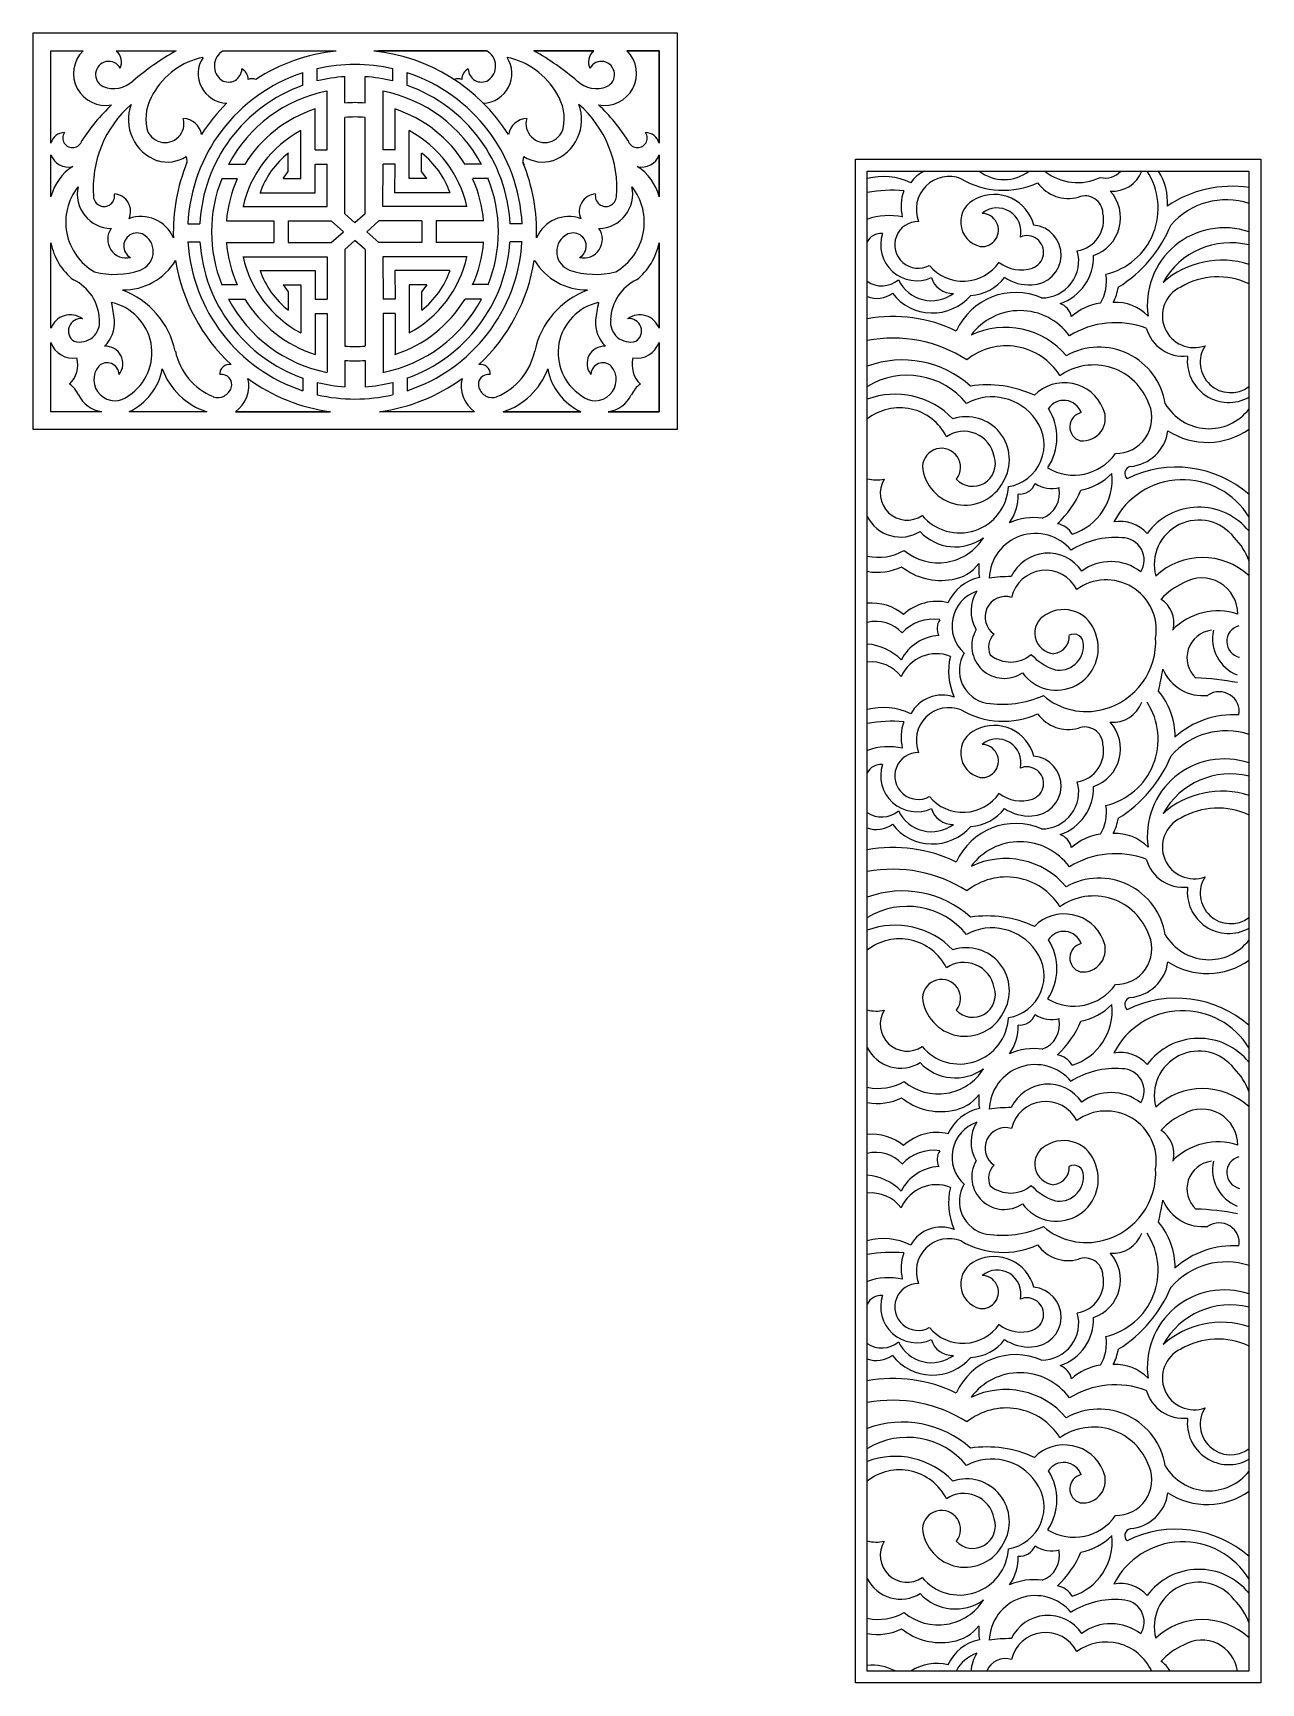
# Model space of a CAD drawing. Header units: millimetres. Extents: x 196 to 687, y 295 to 770.
# Drawn here: x 313.8 to 416.5, y 438.1 to 576.1 of the extents above; entities that cross this region are included whole.
import ezdxf

# ---------------------------------------------------------------- set-up
doc = ezdxf.new("R2010")
doc.units = ezdxf.units.MM

# ---------------------------------------------------------------- blocks, each defined once
blk = doc.blocks.new('A$C38A504EB')
at = {"color": 1}
for p, q in [((1.5, 23.97), (1.5, 31.69)), ((1.5, 31.69), (4.19, 31.69)), ((6.97, 31.69), (11.96, 31.69)), ((15.91, 31.69), (24.97, 31.69)), ((37.97, 31.69), (28.92, 31.69)), ((46.92, 31.69), (41.92, 31.69)), ((52.39, 31.69), (49.7, 31.69)), ((52.39, 23.97), (52.39, 31.69)), ((22.59, 28.82), (22.59, 29.87)), ((23.79, 29.18), (23.79, 30.21)), ((26.1, 27.34), (26.1, 29.54)), ((27.79, 27.34), (27.79, 29.54)), ((30.1, 29.18), (30.1, 30.21)), ((31.3, 28.82), (31.3, 29.87)), ((24.6, 23.42), (24.6, 28.34)), ((29.29, 23.42), (29.29, 28.34)), ((23.6, 23.42), (23.6, 26.84)), ((30.29, 23.42), (30.29, 26.84)), ((22.4, 21.01), (22.4, 25.03)), ((26.1, 18.05), (26.1, 26.13)), ((27.78, 18.05), (27.79, 26.13)), ((31.48, 21.01), (31.48, 25.03)), ((1.5, 19.49), (1.5, 23)), ((16.35, 22.2), (17.73, 22.2)), ((21.36, 21.61), (21.36, 23.13)), ((23.6, 23.42), (24.6, 23.42)), ((23.6, 19.81), (23.6, 22.22)), ((23.6, 22.22), (24.6, 22.22)), ((24.6, 18.67), (24.6, 22.22)), ((29.28, 18.67), (29.29, 22.22)), ((30.29, 23.42), (29.29, 23.42)), ((30.29, 22.22), (29.29, 22.22)), ((30.28, 19.81), (30.29, 22.22)), ((32.52, 21.61), (32.52, 23.13)), ((37.54, 22.2), (36.16, 22.2)), ((52.39, 19.49), (52.39, 23)), ((15.79, 21), (17.09, 21)), ((20.93, 21.01), (21.36, 21.61)), ((20.93, 21.01), (22.4, 21.01)), ((32.95, 21.01), (31.48, 21.01)), ((32.95, 21.01), (32.52, 21.61)), ((38.1, 21), (36.79, 21)), ((18.99, 19.8), (23.6, 19.81)), ((34.89, 19.8), (30.28, 19.81)), ((17.57, 18.67), (24.6, 18.67)), ((26.1, 18.05), (26.94, 17.31)), ((27.78, 18.05), (26.94, 17.31)), ((36.32, 18.67), (29.28, 18.67)), ((12.95, 17.22), (13.96, 17.22)), ((16.18, 17.47), (20.15, 17.47)), ((20.15, 17.47), (20.15, 15.66)), ((21.35, 17.47), (21.35, 15.66)), ((21.35, 17.47), (24.95, 17.47)), ((24.95, 17.47), (25.97, 16.56)), ((28.94, 17.47), (27.92, 16.56)), ((32.54, 17.47), (28.94, 17.47)), ((32.54, 17.47), (32.54, 15.66)), ((33.74, 17.47), (33.74, 15.66)), ((37.71, 17.47), (33.74, 17.47)), ((40.93, 17.22), (39.93, 17.22)), ((1.5, 8.48), (1.5, 15.63)), ((12.96, 15.72), (13.97, 15.72)), ((16.18, 15.66), (20.15, 15.66)), ((21.35, 15.66), (24.95, 15.66)), ((24.95, 15.66), (25.97, 16.56)), ((26.1, 15.08), (26.94, 15.82)), ((27.78, 15.08), (26.94, 15.82)), ((28.94, 15.66), (27.92, 16.56)), ((32.54, 15.66), (28.94, 15.66)), ((37.71, 15.66), (33.74, 15.66)), ((40.92, 15.72), (39.92, 15.72)), ((52.39, 8.48), (52.39, 15.63)), ((17.57, 14.46), (24.6, 14.46)), ((24.6, 14.46), (24.6, 10.91)), ((26.1, 15.08), (26.1, 7)), ((27.78, 15.08), (27.79, 7)), ((36.32, 14.46), (29.28, 14.46)), ((29.28, 14.46), (29.29, 10.91)), ((18.99, 13.32), (23.6, 13.32)), ((23.6, 13.32), (23.6, 10.91)), ((30.28, 13.32), (30.29, 10.91)), ((34.89, 13.32), (30.28, 13.32)), ((15.79, 12.13), (17.09, 12.13)), ((20.93, 12.12), (22.4, 12.12)), ((20.93, 12.12), (21.36, 11.52)), ((21.36, 11.52), (21.36, 9.99)), ((22.4, 12.12), (22.4, 8.1)), ((32.95, 12.12), (31.48, 12.12)), ((31.48, 12.12), (31.48, 8.1)), ((32.95, 12.12), (32.52, 11.52)), ((32.52, 11.52), (32.52, 9.99)), ((38.1, 12.13), (36.79, 12.13)), ((16.35, 10.93), (17.73, 10.93)), ((23.6, 10.91), (24.6, 10.91)), ((23.6, 9.71), (24.6, 9.71)), ((23.6, 9.71), (23.6, 6.29)), ((24.6, 9.71), (24.6, 4.79)), ((30.29, 10.91), (29.29, 10.91)), ((29.29, 9.71), (29.29, 4.79)), ((30.29, 9.71), (29.29, 9.71)), ((30.29, 9.71), (30.29, 6.29)), ((37.54, 10.93), (36.16, 10.93)), ((1.5, 1.5), (1.5, 7.3)), ((52.39, 1.5), (52.39, 7.3)), ((26.1, 5.79), (26.1, 3.59)), ((27.79, 5.79), (27.79, 3.59)), ((22.59, 4.31), (22.59, 3.25)), ((31.3, 4.31), (31.3, 3.25)), ((23.79, 3.95), (23.79, 2.92)), ((30.1, 3.95), (30.1, 2.92)), ((5.75, 1.5), (1.5, 1.5)), ((14.54, 1.5), (8.05, 1.5)), ((16.94, 1.5), (24.8, 1.5)), ((36.95, 1.5), (29.09, 1.5)), ((39.35, 1.5), (45.84, 1.5)), ((48.14, 1.5), (52.39, 1.5))]:
    blk.add_line(p, q, dxfattribs=at)
blk.add_lwpolyline([(0, 33.19), (53.89, 33.19), (53.89, 0), (0, 0)], close=True, dxfattribs=at)
for points in [[(1.5, 23.97), (1.5, 31.69), (4.19, 31.69)], [(6.97, 31.69), (11.96, 31.69)], [(15.91, 31.69), (25.36, 31.69)], [(28.53, 31.69), (37.97, 31.69)], [(41.92, 31.69), (46.92, 31.69)], [(49.7, 31.69), (52.39, 31.69), (52.39, 23.97)], [(1.5, 19.49), (1.5, 23)], [(1.5, 19.49), (1.5, 22.4)], [(52.39, 23), (52.39, 19.49)], [(52.39, 19.49), (52.39, 22.4)], [(1.5, 8.48), (1.5, 15.63)], [(52.39, 15.63), (52.39, 8.48)], [(5.75, 1.5), (1.5, 1.5), (1.5, 7.3)], [(52.39, 7.3), (52.39, 1.5), (48.14, 1.5)], [(14.54, 1.5), (8.05, 1.5)], [(24.88, 1.5), (16.94, 1.5)], [(36.95, 1.5), (29.01, 1.5)], [(45.84, 1.5), (39.35, 1.5)]]:
    blk.add_lwpolyline(points, dxfattribs=at)
for centre, radius, start, end in [((6.05, 29.79), 2.66, 134.5195, 281.2912), ((6.33, 29.71), 1.1, 28.7741, 245.5143), ((6.23, 30.76), 1.18, 333.3948, 51.2101), ((22.47, 12.74), 21.66, 118.9973, 130.6773), ((15.5, 25.03), 6.25, 101.8123, 150.4432), ((16.29, 29.79), 2.47, 146.7446, 268.027), ((16.62, 30.42), 1.45, 119.3831, 234.8985), ((26.94, 16.56), 15.2, 95.9881, 123.0968), ((26.94, 16.56), 14, 90, 103.0204), ((26.94, 16.56), 14, 76.9796, 90), ((26.94, 16.56), 15.2, 32.3401, 84.0119), ((37.6, 29.79), 2.47, 271.973, 33.2554), ((37.26, 30.42), 1.45, 305.1015, 60.6169), ((38.39, 25.03), 6.25, 29.5568, 78.1877), ((31.42, 12.74), 21.66, 49.3227, 61.0027), ((47.66, 30.76), 1.18, 128.7899, 206.6052), ((47.56, 29.71), 1.1, 294.4857, 151.2259), ((47.84, 29.79), 2.66, 258.7088, 45.4805), ((6.75, 30.87), 2.33, 247.8752, 313.1103), ((26.94, 16.56), 14, 108.1186, 177.3329), ((16.36, 30.19), 1.11, 239.0797, 359.597), ((16.98, 29.28), 1.03, 0.8177, 61.81), ((18.34, 28.61), 0.756, 66.2101, 115.6922), ((26.94, 16.56), 13, 93.7163, 104.0414), ((26.94, 16.56), 13, 75.9586, 86.2837), ((26.94, 16.56), 14, 2.6671, 71.8814), ((35.55, 28.61), 0.756, 64.3078, 113.7899), ((36.9, 29.28), 1.03, 118.19, 179.1823), ((37.53, 30.19), 1.11, 180.403, 300.9203), ((47.14, 30.87), 2.33, 226.8897, 292.1248), ((13.35, 25.99), 3.91, 147.0969, 191.5878), ((26.94, 16.56), 13, 109.5664, 177.1277), ((26.94, 16.56), 12, 101.2536, 151.983), ((26.94, 16.56), 12, 28.017, 78.7464), ((26.94, 16.56), 13, 2.8723, 70.4336), ((40.54, 25.99), 3.91, 348.4122, 32.9031), ((17.83, 15.35), 16.33, 133.5898, 147.2927), ((14.37, 20.19), 9.34, 131.2558, 184.3555), ((11.62, 25.93), 3.64, 159.3817, 250.2191), ((26.94, 16.56), 15.2, 134.9557, 147.6599), ((26.94, 16.56), 10.8, 108.0159, 148.54), ((26.94, 16.56), 10.8, 90, 94.4724), ((26.94, 16.56), 10.8, 85.5276, 90), ((26.94, 16.56), 10.8, 31.46, 71.9841), ((42.27, 25.93), 3.64, 289.7809, 20.6183), ((39.52, 20.19), 9.34, 355.6445, 48.7442), ((36.06, 15.35), 16.33, 32.7073, 46.4102), ((2.65, 23.67), 1.19, 91.3209, 165.2635), ((3.31, 24.41), 0.817, 146.3207, 343.6122), ((11.05, 25.6), 1.58, 194.3954, 15.6184), ((12.51, 24.41), 1.62, 10.316, 87.3741), ((26.94, 16.56), 9.6, 118.2189, 167.3603), ((26.94, 16.56), 9.6, 90, 95.0313), ((26.94, 16.56), 9.6, 84.9687, 90), ((26.94, 16.56), 9.6, 12.6397, 61.7811), ((41.38, 24.41), 1.62, 92.6259, 169.684), ((42.83, 25.6), 1.58, 164.3816, 345.6046), ((50.58, 24.41), 0.817, 196.3878, 33.6793), ((51.23, 23.67), 1.19, 14.7365, 88.6791), ((2.92, 23.46), 1.49, 197.9234, 286.124), ((11.22, 25.39), 3, 253.8406, 302.1543), ((26.94, 16.56), 15.2, 157.653, 181.9295), ((12.19, 22.51), 0.712, 329.819, 27.9343), ((25.83, 17.45), 7.23, 128.1186, 160.9654), ((28.06, 17.45), 7.23, 19.0346, 51.8814), ((41.7, 22.51), 0.712, 152.0657, 210.181), ((26.94, 16.56), 15.2, 358.0705, 22.347), ((42.67, 25.39), 3, 237.8457, 286.1594), ((50.97, 23.46), 1.49, 253.876, 342.0766), ((5.61, 18.45), 4.24, 122.4689, 165.6931), ((26.94, 16.56), 12, 158.2985, 201.7015), ((26.94, 16.56), 10.8, 155.7424, 175.213), ((26.94, 16.56), 10.8, 4.787, 24.2576), ((26.94, 16.56), 12, 338.2985, 21.7015), ((48.28, 18.45), 4.24, 14.3069, 57.5311), ((7.55, 17.36), 4.81, 141.9161, 239.8385), ((6.59, 19.72), 2.89, 167.8983, 268.881), ((5.94, 19.56), 0.889, 185.3163, 10.0132), ((6.72, 18.27), 1.45, 334.7569, 86.2455), ((47.16, 18.27), 1.45, 93.7545, 205.2431), ((47.94, 19.56), 0.889, 169.9868, 354.6837), ((47.29, 19.72), 2.89, 271.119, 12.1017), ((46.34, 17.36), 4.81, 300.1615, 38.0839), ((7.81, 15.92), 1.56, 144.4609, 282.7752), ((9.04, 14.88), 2.95, 23.3441, 110.0033), ((44.84, 14.88), 2.95, 69.9967, 156.6559), ((46.08, 15.92), 1.56, 257.2248, 35.5391), ((6.57, 16.59), 5.16, 190.6627, 231.8198), ((8.69, 15.36), 1.1, 50.63, 240.9543), ((8.42, 14.89), 1.64, 290.1151, 54.0502), ((26.94, 16.56), 14, 183.4729, 251.8814), ((26.94, 16.56), 13, 183.7403, 250.4336), ((26.94, 16.56), 10.8, 184.787, 204.2576), ((26.94, 16.56), 14, 288.1186, 356.5271), ((26.94, 16.56), 13, 289.5664, 356.2597), ((26.94, 16.56), 10.8, 335.7424, 355.213), ((45.46, 14.89), 1.64, 125.9498, 249.8849), ((45.2, 15.36), 1.1, 299.0457, 129.37), ((47.31, 16.59), 5.16, 308.1802, 349.3373), ((7.56, 16.79), 5.1, 269.1544, 328.9471), ((26.94, 16.56), 15.2, 189.1064, 227.0366), ((26.94, 16.56), 9.6, 192.6397, 241.7811), ((26.94, 16.56), 9.6, 298.2189, 347.3603), ((26.94, 16.56), 15.2, 312.9634, 350.8936), ((46.33, 16.79), 5.1, 211.0529, 270.8456), ((1.76, 9.1), 3.8, 1.8372, 64.6601), ((6.82, 19.61), 6.62, 255.2732, 289.1039), ((25.83, 15.68), 7.23, 199.0346, 231.8814), ((28.06, 15.68), 7.23, 308.1186, 340.9654), ((47.07, 19.61), 6.62, 250.8961, 284.7268), ((52.13, 9.1), 3.8, 115.3399, 178.1628), ((5.03, 5.1), 7.02, 12.0308, 69.5867), ((48.85, 5.1), 7.02, 110.4133, 167.9692), ((5.66, 6.44), 4.29, 303.386, 77.6382), ((-41.94, 1.88), 49.3, 8.495, 10.2187), ((26.94, 16.56), 12, 208.017, 258.7464), ((26.94, 16.56), 10.8, 211.46, 251.9841), ((26.94, 16.56), 12, 281.2536, 331.983), ((26.94, 16.56), 10.8, 288.0159, 328.54), ((48.23, 6.44), 4.29, 102.3618, 236.614), ((95.83, 1.88), 49.3, 169.7813, 171.505), ((3.12, 7.89), 1.72, 54.0539, 159.9285), ((3.99, 8.26), 1.03, 82.3281, 237.58), ((3.91, 8.99), 1.66, 253.7661, 8.0372), ((4.07, 8.95), 2.75, 314.3079, 4.406), ((49.82, 8.95), 2.75, 175.594, 225.6921), ((49.98, 8.99), 1.66, 171.9628, 286.2339), ((50.77, 7.89), 1.72, 20.0715, 125.9461), ((49.89, 8.26), 1.03, 302.42, 97.6719), ((3.36, 7.94), 1.97, 199.1133, 279.3892), ((6.07, 5.53), 1.45, 321.2045, 93.1662), ((26.94, 16.56), 9.6, 264.9687, 270), ((26.94, 16.56), 9.6, 270, 275.0313), ((47.81, 5.53), 1.45, 86.8338, 218.7955), ((50.52, 7.94), 1.97, 260.6108, 340.8867), ((1.51, 5.43), 2.24, 313.5299, 14.7852), ((6.19, 4.59), 1.01, 1.8025, 133.4522), ((17.08, 7.65), 5.28, 191.8108, 247.7453), ((26.94, 16.56), 10.8, 265.5276, 270), ((26.94, 16.56), 10.8, 270, 274.4724), ((36.81, 7.65), 5.28, 292.2547, 348.1892), ((47.69, 4.59), 1.01, 46.5478, 178.1975), ((52.37, 5.43), 2.24, 165.2148, 226.4701), ((6.86, 4.19), 1.77, 140.1779, 310.9463), ((5.96, 5.97), 4.93, 295.0526, 349.6477), ((16.34, 7.11), 5.89, 200.1321, 252.1737), ((16.43, 4.66), 0.796, 79.143, 183.794), ((15.79, 3.78), 0.836, 340.9251, 100.2682), ((15.39, 3.67), 2.67, 305.5579, 13.3119), ((26.94, 16.56), 15.2, 233.8819, 262.2056), ((26.94, 16.56), 15.2, 277.7944, 306.1181), ((38.5, 3.67), 2.67, 166.6881, 234.4421), ((38.1, 3.78), 0.836, 79.7318, 199.0749), ((37.46, 4.66), 0.796, 356.206, 100.857), ((37.55, 7.11), 5.89, 287.8263, 339.8679), ((47.92, 5.97), 4.93, 190.3523, 244.9474), ((47.03, 4.19), 1.77, 229.0537, 39.8221), ((1.87, 2.05), 2.12, 23.5751, 55.9187), ((6.04, 3.95), 2.46, 205.2928, 263.0933), ((15.46, 3.87), 1.18, 250.9714, 341.9705), ((26.94, 16.56), 13, 255.9586, 266.2837), ((26.94, 16.56), 14, 256.9796, 270), ((26.94, 16.56), 14, 270, 283.0204), ((26.94, 16.56), 13, 273.7163, 284.0414), ((38.43, 3.87), 1.18, 198.0295, 289.0286), ((47.84, 3.95), 2.46, 276.9067, 334.7072), ((52.01, 2.05), 2.12, 124.0813, 156.4249)]:
    blk.add_arc(centre, radius, start, end, dxfattribs=at)

msp = doc.modelspace()

# ---------------------------------------------------------------- linework, layer by layer
at = {"color": 1}
for points in [[(382.59, 565.59), (416.53, 565.59), (416.53, 438.09), (382.59, 438.09)], [(383.59, 564.59), (415.53, 564.59), (415.53, 439.09), (383.59, 439.09)]]:
    msp.add_lwpolyline(points, close=True, dxfattribs=at)
for centre, radius, start, end in [((384.93, 558.96), 5.18, 63.758, 104.9755), ((389.53, 562.06), 2.78, 114.2371, 146.0125), ((390.45, 561.38), 2.76, 68.7298, 201.2244), ((394.96, 569.92), 6.93, 239.5431, 294.6121), ((395.04, 567.28), 3.4, 232.1911, 307.8089), ((400.4, 565.44), 3.14, 215.4097, 285.6991), ((401.19, 568.04), 4.41, 231.4905, 295.4294), ((403.51, 565.71), 1.7, 255.7025, 318.9798), ((402.24, 561.49), 5.69, 283.417, 33.0702), ((404.12, 565.53), 2.62, 265.5837, 339.0534), ((403.86, 562), 4.85, 356.023, 32.3362), ((414.09, 553.68), 9.64, 81.4041, 124.0563), ((385.64, 551.85), 11.14, 84.8271, 100.5906), ((390.44, 561.65), 4.02, 161.1934, 192.9472), ((393.51, 560.34), 2.11, 111.9225, 257.1297), ((394.2, 559.21), 3.43, 14.6108, 115.5988), ((401.79, 561), 1.52, 3.0138, 110.5341), ((401.45, 560.69), 3.33, 288.9148, 42.1215), ((413.62, 556.08), 6.11, 71.7223, 138.9772), ((385.4, 555.36), 5.51, 78.1485, 109.1317), ((393.17, 559.66), 1.39, 264.5937, 88.8333), ((394.46, 559.52), 1.99, 347.1124, 129.5777), ((400.74, 560.51), 2.62, 279.3095, 12.5102), ((384.73, 558.11), 1.27, 84.628, 154.0016), ((387.73, 558.44), 3.02, 161.984, 294.009), ((387.85, 558.42), 1.96, 89.2786, 298.3394), ((396.95, 557.8), 1.39, 289.7223, 113.3909), ((397.31, 557.58), 2.5, 270.9795, 85.3728), ((398.69, 564.35), 11.16, 301.9358, 337.5904), ((413.47, 553.4), 6.45, 71.2885, 188.3965), ((398.18, 557.08), 3.1, 269.9363, 15.6118), ((413.98, 552.15), 6.45, 76.0776, 151.0028), ((391.6, 559.05), 3.67, 219.8825, 325.4599), ((396.46, 559.29), 2.97, 231.7516, 288.8859), ((398.42, 557.41), 4.11, 288.573, 1.8285), ((413.24, 549.79), 7.35, 71.7865, 131.7671), ((384.81, 557.11), 2.12, 234.757, 310.8063), ((388.97, 556.83), 3.08, 205.5819, 306.6634), ((390.73, 556.22), 1.86, 196.8896, 272.2269), ((392.09, 557.91), 3.72, 272.5261, 323.5679), ((397.13, 558.71), 3.64, 235.6523, 273.4857), ((400.13, 555.38), 3.48, 328.3327, 9.4424), ((412.93, 549.64), 6.1, 64.6704, 120.6089), ((384.38, 556.12), 2.18, 248.6262, 306.8715), ((389.04, 556.96), 4.24, 217.7242, 319.2765), ((396, 549), 5.43, 66.4029, 156.032), ((400.09, 555.67), 4.58, 333.1027, 349.9999), ((410.94, 552.48), 2.66, 114.8861, 290.2746), ((385.76, 540.46), 11.97, 63.8797, 100.4782), ((396.37, 547.81), 5.11, 36.0701, 143.2895), ((399.23, 552.13), 1.47, 11.0093, 70.1189), ((403.88, 548.74), 4.88, 99.3335, 131.1865), ((404.36, 549.79), 3.82, 44.4125, 92.7777), ((395.15, 544.85), 6.66, 40.2584, 115.5501), ((404.36, 544.61), 7.3, 69.3945, 121.9047), ((410.03, 552.33), 3.22, 195.8153, 276.5139), ((385.73, 539.18), 11.44, 57.2572, 100.8059), ((395.23, 544.7), 5.27, 31.8752, 128.9185), ((402.98, 544.24), 5.62, 9.0928, 119.1699), ((414, 548.6), 2.55, 147.1954, 306.8528), ((386.53, 540.27), 8.52, 48.0523, 110.2014), ((402.53, 543.45), 4.92, 19.1801, 125.1227), ((413.83, 548.69), 3.46, 172.8473, 299.5385), ((386.93, 541.1), 6.41, 39.2912, 121.36), ((400.08, 543.36), 3.52, 22.3994, 135.4178), ((385.92, 539.23), 6.69, 43.7629, 110.4398), ((394.02, 541.24), 4.46, 34.5697, 118.5653), ((393.61, 537.34), 9.37, 65.0077, 98.5018), ((400.03, 543.87), 1.54, 19.3865, 147.0918), ((386.3, 540.42), 4.37, 26.4921, 128.3409), ((391.89, 540.45), 3.59, 328.9999, 108.3697), ((395, 542.29), 4.46, 325.7676, 32.9441), ((401.76, 543.19), 1.22, 102.715, 253.5139), ((401.63, 543.9), 1.88, 263.2601, 25.3396), ((404.4, 543.97), 3, 269.102, 21.5732), ((412.18, 547.28), 4.24, 210.4567, 322.369), ((391.67, 540.24), 2.58, 10.4212, 124.5701), ((394.85, 541.68), 3.53, 278.9541, 36.3315), ((405.3, 543.34), 3.48, 274.8118, 352.2297), ((412.04, 547.9), 6.01, 236.7699, 305.5568), ((389.8, 539.81), 1.59, 321.7741, 176.8798), ((391.77, 540.22), 3.58, 185.1779, 333.1463), ((392.42, 540.11), 1.89, 223.0718, 18.369), ((400.89, 543.36), 4.21, 238.3685, 325.3903), ((405.73, 539.29), 0.597, 104.0884, 227.1265), ((409.45, 530.55), 9.27, 48.9125, 116.3891), ((384.36, 542), 3.25, 256.2528, 281.4787), ((386.91, 537.63), 2.24, 148.2064, 304.4552), ((396.34, 538.96), 1.39, 264.9592, 338.4026), ((399.02, 540.47), 2.45, 235.7242, 285.7453), ((399.32, 538.77), 4.76, 287.1436, 6.2455), ((400.39, 542.99), 5.21, 281.9193, 314.644), ((409.99, 532.3), 6.47, 31.0169, 153.0376), ((391.32, 538.41), 4.09, 219.8534, 356.989), ((392.38, 537.42), 3.84, 324.0411, 2.2252), ((397.45, 537.64), 2.23, 290.4254, 11.9776), ((394.02, 540.98), 8.05, 312.9273, 337.4994), ((386.37, 537.06), 3.09, 206.0337, 302.1224), ((411.34, 531.1), 5.37, 38.664, 143.7512), ((390.96, 537.19), 4.04, 222.9977, 305.7549), ((397.54, 530.52), 5.08, 82.2206, 113.7743), ((399.17, 533.32), 1.8, 30.2334, 79.0137), ((404.75, 532.22), 3.06, 42.145, 99.8115), ((411.33, 531.66), 3.73, 37.3783, 194.8066), ((389.53, 536.29), 4.47, 230.3967, 327.9583), ((397.66, 530.4), 3.87, 39.6022, 177.986), ((404.33, 527.03), 6.9, 85.4176, 122.3009), ((404.9, 532.05), 1.86, 327.8488, 90.4273), ((410.68, 530.27), 5.14, 19.1361, 45.3079), ((384.52, 536.66), 4.38, 257.722, 299.4862), ((390.24, 533.73), 3.33, 277.674, 323.6236), ((398.2, 531.4), 5.29, 176.2014, 188.8924), ((398.71, 529.22), 3.4, 33.7459, 154.9494), ((403.97, 527.84), 4.08, 52.1797, 126.6934), ((411.65, 526.54), 5.72, 47.2279, 133.2371), ((384.46, 535.53), 4.51, 258.8884, 296.5098), ((389.73, 535.54), 5.2, 231.0967, 280.52), ((393.68, 527), 3.65, 101.2633, 156.1498), ((390.68, 530.43), 5.684341886080801e-14, 63.4349, 302.102), ((395.43, 520.28), 10.38, 88.9354, 99.0865), ((398.51, 528.28), 2.91, 26.5528, 167.3155), ((403.58, 526.2), 4.19, 351.69, 126.0074), ((411.58, 527.54), 3.01, 359.6854, 120.4052), ((393.75, 526.54), 3.07, 108.9304, 227.8038), ((395.36, 527.79), 3.09, 147.6571, 210.3909), ((395.16, 527.28), 1.72, 72.8802, 236.5914), ((412.15, 525.24), 5.32, 113.1142, 138.3945), ((406.86, 526.77), 2.39, 348.5571, 56.8661), ((383.95, 524.22), 4.23, 50.8087, 94.9749), ((389.41, 524.52), 4.07, 76.6909, 133.0494), ((399.33, 525.94), 1.73, 116.9124, 265.9674), ((400.02, 525.1), 2.8, 15.4961, 121.5998), ((412.91, 522.49), 5.3, 71.4714, 135.6973), ((384.3, 523.96), 2.96, 42.1051, 103.9921), ((389.15, 523.46), 3.64, 82.0929, 136.7584), ((390.73, 526.33), 1.3, 146.0281, 207.607), ((395.05, 524.87), 2.72, 150.0542, 304.2867), ((412.65, 523.88), 2.31, 96.7183, 227.548), ((415.74, 525.47), 3.26, 167.4105, 248.4854), ((415.03, 525.24), 1.36, 105.333, 257.1068), ((383.19, 520.48), 4.56, 44.7617, 84.9728), ((389.75, 522.01), 3.72, 92.6335, 153.1351), ((395.23, 524.76), 1.49, 133.218, 205.3391), ((399.42, 524.66), 3.5, 215.6327, 19.8826), ((399.06, 525.64), 1.43, 276.0335, 4.3101), ((399.65, 524.86), 2.03, 259.5011, 2.7465), ((400.87, 525.05), 0.803, 353.8676, 118.7945), ((401.89, 525.22), 5.84, 284.4735, 3.5972), ((383.9, 520.33), 3.2, 37.795, 95.666), ((389.37, 521), 3.21, 68.6053, 156.3819), ((395.6, 522.75), 5.21, 166.2202, 204.6148), ((394.08, 522.82), 2.79, 149.1191, 259.3707), ((395.58, 526.18), 2.67, 230.5345, 310.2444), ((400.62, 527.11), 4.44, 221.7731, 252.4582), ((330.45, 537.18), 79.17, 348.2724, 349.6264), ((411.68, 524.35), 3.65, 203.0537, 276.5163), ((410.2, 498.74), 23.46, 79.2924, 87.8346), ((389.85, 517.77), 2.98, 70.1436, 151.8222), ((394.84, 528.75), 8.77, 261.5983, 293.3961), ((401.91, 524.85), 5.48, 229.2074, 285.2497), ((403.22, 517.21), 6.13, 0.2611, 39.2129), ((413.04, 519.36), 1.67, 350.9476, 124.3453), ((384.93, 514.53), 5.18, 63.758, 104.9755), ((390.45, 516.94), 2.76, 68.7298, 201.2244), ((394.96, 525.49), 6.93, 239.5431, 294.6121), ((400.4, 521.01), 3.14, 215.4097, 285.6991), ((402.24, 517.05), 5.69, 283.417, 33.0702), ((404.12, 521.09), 2.62, 265.5837, 339.0534), ((414.24, 511.75), 7.36, 86.588, 131.7145), ((385.64, 507.42), 11.14, 84.8271, 100.5906), ((390.44, 517.22), 4.02, 161.1934, 192.9472), ((393.51, 515.91), 2.11, 111.9225, 257.1297), ((394.2, 514.78), 3.43, 14.6108, 115.5988), ((401.79, 516.56), 1.52, 3.0138, 110.5341), ((401.45, 516.25), 3.33, 288.9148, 42.1215), ((413.62, 511.65), 6.11, 71.7223, 138.9772), ((385.4, 510.92), 5.51, 78.1485, 109.1317), ((393.17, 515.23), 1.39, 264.5937, 88.8333), ((394.46, 515.09), 1.99, 347.1124, 129.5777), ((400.74, 516.07), 2.62, 279.3095, 12.5102), ((387.85, 513.98), 1.96, 89.2786, 298.3394), ((397.31, 513.15), 2.5, 270.9795, 85.3728), ((398.69, 519.91), 11.16, 301.9358, 337.5904), ((413.47, 508.96), 6.45, 71.2885, 188.3965), ((384.73, 513.68), 1.27, 84.628, 154.0016), ((387.73, 514.01), 3.02, 161.984, 294.009), ((396.95, 513.36), 1.39, 289.7223, 113.3909), ((413.98, 507.71), 6.45, 76.0776, 151.0028), ((391.6, 514.61), 3.67, 219.8825, 325.4599), ((396.46, 514.86), 2.97, 231.7516, 288.8859), ((398.18, 512.65), 3.1, 269.9363, 15.6118), ((398.42, 512.98), 4.11, 288.573, 1.8285), ((413.24, 505.36), 7.35, 71.7865, 131.7671), ((384.81, 512.67), 2.12, 234.757, 310.8063), ((388.97, 512.4), 3.08, 205.5819, 306.6634), ((390.73, 511.79), 1.86, 196.8896, 272.2269), ((392.09, 513.48), 3.72, 272.5261, 323.5679), ((397.13, 514.27), 3.64, 235.6523, 273.4857), ((400.13, 510.94), 3.48, 328.3327, 9.4424), ((412.93, 505.2), 6.1, 64.6704, 120.6089), ((384.38, 511.68), 2.18, 248.6262, 306.8715), ((389.04, 512.53), 4.24, 217.7242, 319.2765), ((396, 504.57), 5.43, 66.4029, 156.032), ((400.09, 511.24), 4.58, 333.1027, 349.9999), ((410.94, 508.04), 2.66, 114.8861, 290.2746), ((396.37, 503.37), 5.11, 36.0701, 143.2895), ((399.23, 507.7), 1.47, 11.0093, 70.1189), ((403.88, 504.31), 4.88, 99.3335, 131.1865), ((404.36, 505.35), 3.82, 44.4125, 92.7777), ((385.76, 496.03), 11.97, 63.8797, 100.4782), ((395.15, 500.41), 6.66, 40.2584, 115.5501), ((404.36, 500.18), 7.3, 69.3945, 121.9047), ((410.03, 507.89), 3.22, 195.8153, 276.5139), ((385.73, 494.74), 11.44, 57.2572, 100.8059), ((395.23, 500.26), 5.27, 31.8752, 128.9185), ((402.98, 499.81), 5.62, 9.0928, 119.1699), ((414, 504.17), 2.55, 147.1954, 306.8528), ((386.53, 495.84), 8.52, 48.0523, 110.2014), ((402.53, 499.02), 4.92, 19.1801, 125.1227), ((413.83, 504.26), 3.46, 172.8473, 299.5385), ((386.93, 496.66), 6.41, 39.2912, 121.36), ((385.92, 494.8), 6.69, 43.7629, 110.4398), ((394.02, 496.81), 4.46, 34.5697, 118.5653), ((393.61, 492.9), 9.37, 65.0077, 98.5018), ((400.08, 498.92), 3.52, 22.3994, 135.4178), ((386.3, 495.98), 4.37, 26.4921, 128.3409), ((395, 497.85), 4.46, 325.7676, 32.9441), ((400.03, 499.44), 1.54, 19.3865, 147.0918), ((401.76, 498.76), 1.22, 102.715, 253.5139), ((401.63, 499.46), 1.88, 263.2601, 25.3396), ((404.4, 499.53), 3, 269.102, 21.5732), ((412.18, 502.85), 4.24, 210.4567, 322.369), ((391.89, 496.02), 3.59, 328.9999, 108.3697), ((394.85, 497.25), 3.53, 278.9541, 36.3315), ((405.3, 498.91), 3.48, 274.8118, 352.2297), ((412.04, 503.46), 6.01, 236.7699, 305.5568), ((391.67, 495.8), 2.58, 10.4212, 124.5701), ((389.8, 495.37), 1.59, 321.7741, 176.8798), ((392.42, 495.68), 1.89, 223.0718, 18.369), ((400.89, 498.93), 4.21, 238.3685, 325.3903), ((384.36, 497.56), 3.25, 256.2528, 281.4787), ((386.91, 493.2), 2.24, 148.2064, 304.4552), ((391.77, 495.78), 3.58, 185.1779, 333.1463), ((399.32, 494.33), 4.76, 287.1436, 6.2455), ((400.39, 498.56), 5.21, 281.9193, 314.644), ((409.99, 487.87), 6.47, 31.0169, 153.0376), ((405.73, 494.86), 0.597, 104.0884, 227.1265), ((409.45, 486.12), 9.27, 48.9125, 116.3891), ((391.32, 493.97), 4.09, 219.8534, 356.989), ((392.38, 492.99), 3.84, 324.0411, 2.2252), ((396.34, 494.53), 1.39, 264.9592, 338.4026), ((399.02, 496.04), 2.45, 235.7242, 285.7453), ((397.45, 493.2), 2.23, 290.4254, 11.9776), ((394.02, 496.54), 8.05, 312.9273, 337.4994), ((411.34, 486.66), 5.37, 38.664, 143.7512), ((386.37, 492.62), 3.09, 206.0337, 302.1224), ((397.54, 486.09), 5.08, 82.2206, 113.7743), ((399.17, 488.88), 1.8, 30.2334, 79.0137), ((404.75, 487.78), 3.06, 42.145, 99.8115), ((411.33, 487.23), 3.73, 37.3783, 194.8066), ((389.53, 491.85), 4.47, 230.3967, 327.9583), ((390.96, 492.76), 4.04, 222.9977, 305.7549), ((397.66, 485.96), 3.87, 39.6022, 177.986), ((404.33, 482.6), 6.9, 85.4176, 122.3009), ((404.9, 487.62), 1.86, 327.8488, 90.4273), ((410.68, 485.84), 5.14, 19.1361, 45.3079), ((384.52, 492.22), 4.38, 257.722, 299.4862), ((398.71, 484.79), 3.4, 33.7459, 154.9494), ((403.97, 483.41), 4.08, 52.1797, 126.6934), ((411.65, 482.1), 5.72, 47.2279, 133.2371), ((384.46, 491.09), 4.51, 258.8884, 296.5098), ((389.73, 491.1), 5.2, 231.0967, 280.52), ((393.68, 482.57), 3.65, 101.2633, 156.1498), ((390.24, 489.29), 3.33, 277.674, 323.6236), ((390.68, 485.99), 5.684341886080801e-14, 63.4349, 302.102), ((398.2, 486.97), 5.29, 176.2014, 188.8924), ((395.43, 475.85), 10.38, 88.9354, 99.0865), ((398.51, 483.84), 2.91, 26.5528, 167.3155), ((411.58, 483.1), 3.01, 359.6854, 120.4052), ((393.75, 482.1), 3.07, 108.9304, 227.8038), ((395.36, 483.35), 3.09, 147.6571, 210.3909), ((403.58, 481.76), 4.19, 351.69, 126.0074), ((412.15, 480.8), 5.32, 113.1142, 138.3945), ((383.95, 479.78), 4.23, 50.8087, 94.9749), ((389.41, 480.08), 4.07, 76.6909, 133.0494), ((395.16, 482.84), 1.72, 72.8802, 236.5914), ((400.02, 480.67), 2.8, 15.4961, 121.5998), ((406.86, 482.33), 2.39, 348.5571, 56.8661), ((412.91, 478.06), 5.3, 71.4714, 135.6973), ((384.3, 479.53), 2.96, 42.1051, 103.9921), ((389.15, 479.02), 3.64, 82.0929, 136.7584), ((390.73, 481.9), 1.3, 146.0281, 207.607), ((399.33, 481.51), 1.73, 116.9124, 265.9674), ((415.03, 480.8), 1.36, 105.333, 257.1068), ((383.19, 476.04), 4.56, 44.7617, 84.9728), ((389.75, 477.58), 3.72, 92.6335, 153.1351), ((395.05, 480.43), 2.72, 150.0542, 304.2867), ((395.23, 480.33), 1.49, 133.218, 205.3391), ((399.42, 480.23), 3.5, 215.6327, 19.8826), ((399.06, 481.21), 1.43, 276.0335, 4.3101), ((399.65, 480.43), 2.03, 259.5011, 2.7465), ((400.87, 480.61), 0.803, 353.8676, 118.7945), ((401.89, 480.79), 5.84, 284.4735, 3.5972), ((412.65, 479.45), 2.31, 96.7183, 227.548), ((415.74, 481.03), 3.26, 167.4105, 248.4854), ((383.9, 475.89), 3.2, 37.795, 95.666), ((389.37, 476.57), 3.21, 68.6053, 156.3819), ((395.93, 478.27), 5.54, 166.6318, 203.8699), ((394.08, 478.39), 2.79, 149.1191, 259.3707), ((395.58, 481.75), 2.67, 230.5345, 310.2444), ((400.62, 482.68), 4.44, 221.7731, 252.4582), ((330.45, 492.75), 79.17, 348.2724, 349.6264), ((411.68, 479.92), 3.65, 203.0537, 276.5163), ((410.2, 454.3), 23.46, 79.2924, 87.8346), ((403.22, 472.78), 6.13, 0.2611, 39.2129), ((413.04, 474.92), 1.67, 350.9476, 124.3453), ((384.93, 470.09), 5.18, 63.758, 104.9755), ((389.78, 473.31), 2.93, 68.2707, 150.6789), ((390.45, 472.51), 2.76, 68.7298, 201.2244), ((394.96, 481.05), 6.93, 239.5431, 294.6121), ((394.84, 484.32), 8.77, 261.5983, 293.3961), ((394.84, 484.32), 8.77, 261.5983, 293.3961), ((401.91, 480.42), 5.48, 229.2074, 285.2497), ((401.91, 480.42), 5.48, 229.2074, 285.2497), ((402.24, 472.62), 5.69, 283.417, 33.0702), ((404.12, 476.66), 2.62, 265.5837, 339.0534), ((385.64, 462.98), 11.14, 84.8271, 100.5906), ((390.44, 472.78), 4.02, 161.1934, 192.9472), ((394.2, 470.34), 3.43, 14.6108, 115.5988), ((400.4, 476.57), 3.14, 215.4097, 285.6991), ((401.79, 472.13), 1.52, 3.0138, 110.5341), ((401.45, 471.82), 3.33, 288.9148, 42.1215), ((414.24, 467.32), 7.36, 86.588, 131.7145), ((414.24, 467.32), 7.36, 86.588, 131.7145), ((393.51, 471.47), 2.11, 111.9225, 257.1297), ((393.17, 470.8), 1.39, 264.5937, 88.8333), ((394.46, 470.65), 1.99, 347.1124, 129.5777), ((400.74, 471.64), 2.62, 279.3095, 12.5102), ((413.62, 467.21), 6.11, 71.7223, 138.9772), ((385.4, 466.49), 5.51, 78.1485, 109.1317), ((387.85, 469.55), 1.96, 89.2786, 298.3394), ((397.31, 468.71), 2.5, 270.9795, 85.3728), ((398.69, 475.48), 11.16, 301.9358, 337.5904), ((413.47, 464.53), 6.45, 71.2885, 188.3965), ((384.73, 469.24), 1.27, 84.628, 154.0016), ((387.73, 469.58), 3.02, 161.984, 294.009), ((396.95, 468.93), 1.39, 289.7223, 113.3909), ((413.98, 463.28), 6.45, 76.0776, 151.0028), ((391.6, 470.18), 3.67, 219.8825, 325.4599), ((396.46, 470.42), 2.97, 231.7516, 288.8859), ((398.18, 468.21), 3.1, 269.9363, 15.6118), ((398.42, 468.54), 4.11, 288.573, 1.8285), ((413.24, 460.92), 7.35, 71.7865, 131.7671), ((390.73, 467.35), 1.86, 196.8896, 272.2269), ((392.09, 469.04), 3.72, 272.5261, 323.5679), ((397.13, 469.84), 3.64, 235.6523, 273.4857), ((400.13, 466.51), 3.48, 328.3327, 9.4424), ((412.93, 460.77), 6.1, 64.6704, 120.6089), ((384.81, 468.24), 2.12, 234.757, 310.8063), ((384.38, 467.25), 2.18, 248.6262, 306.8715), ((389.04, 468.09), 4.24, 217.7242, 319.2765), ((388.97, 467.97), 3.08, 205.5819, 306.6634), ((396, 460.13), 5.43, 66.4029, 156.032), ((400.09, 466.8), 4.58, 333.1027, 349.9999), ((410.94, 463.61), 2.66, 114.8861, 290.2746), ((396.37, 458.94), 5.11, 36.0701, 143.2895), ((399.23, 463.26), 1.47, 11.0093, 70.1189), ((403.88, 459.87), 4.88, 99.3335, 131.1865), ((404.36, 460.92), 3.82, 44.4125, 92.7777), ((385.76, 451.6), 11.97, 63.8797, 100.4782), ((395.15, 455.98), 6.66, 40.2584, 115.5501), ((404.36, 455.74), 7.3, 69.3945, 121.9047), ((410.03, 463.46), 3.22, 195.8153, 276.5139), ((385.73, 450.31), 11.44, 57.2572, 100.8059), ((386.53, 451.4), 8.52, 48.0523, 110.2014), ((395.23, 455.83), 5.27, 31.8752, 128.9185), ((402.98, 455.38), 5.62, 9.0928, 119.1699), ((413.83, 459.82), 3.46, 172.8473, 299.5385), ((414, 459.73), 2.55, 147.1954, 306.8528), ((386.93, 452.23), 6.41, 39.2912, 121.36), ((402.53, 454.58), 4.92, 19.1801, 125.1227), ((385.92, 450.36), 6.69, 43.7629, 110.4398), ((393.61, 448.47), 9.37, 65.0077, 98.5018), ((400.08, 454.49), 3.52, 22.3994, 135.4178), ((386.3, 451.55), 4.37, 26.4921, 128.3409), ((394.02, 452.37), 4.46, 34.5697, 118.5653), ((395, 453.42), 4.46, 325.7676, 32.9441), ((400.03, 455), 1.54, 19.3865, 147.0918), ((401.63, 455.03), 1.88, 263.2601, 25.3396), ((404.4, 455.1), 3, 269.102, 21.5732), ((412.18, 458.41), 4.24, 210.4567, 322.369), ((391.89, 451.58), 3.59, 328.9999, 108.3697), ((394.85, 452.81), 3.53, 278.9541, 36.3315), ((401.76, 454.33), 1.22, 102.715, 253.5139), ((391.67, 451.37), 2.58, 10.4212, 124.5701), ((405.3, 454.47), 3.48, 274.8118, 352.2297), ((412.04, 459.03), 6.01, 236.7699, 305.5568), ((389.8, 450.94), 1.59, 321.7741, 176.8798), ((392.42, 451.24), 1.89, 223.0718, 18.369), ((400.89, 454.49), 4.21, 238.3685, 325.3903), ((391.77, 451.35), 3.58, 185.1779, 333.1463), ((399.32, 449.9), 4.76, 287.1436, 6.2455), ((400.39, 454.12), 5.21, 281.9193, 314.644), ((405.73, 450.42), 0.597, 104.0884, 227.1265), ((409.45, 441.69), 9.27, 48.9125, 116.3891), ((384.36, 453.13), 3.25, 256.2528, 281.4787), ((386.91, 448.76), 2.24, 148.2064, 304.4552), ((391.32, 449.54), 4.09, 219.8534, 356.989), ((392.38, 448.55), 3.84, 324.0411, 2.2252), ((396.34, 450.09), 1.39, 264.9592, 338.4026), ((399.02, 451.6), 2.45, 235.7242, 285.7453), ((397.45, 448.77), 2.23, 290.4254, 11.9776), ((394.02, 452.11), 8.05, 312.9273, 337.4994), ((409.99, 443.43), 6.47, 31.0169, 153.0376), ((411.34, 442.23), 5.37, 38.664, 143.7512), ((386.37, 448.19), 3.09, 206.0337, 302.1224), ((397.54, 441.65), 5.08, 82.2206, 113.7743), ((399.17, 444.45), 1.8, 30.2334, 79.0137), ((404.75, 443.35), 3.06, 42.145, 99.8115), ((411.33, 442.79), 3.73, 37.3783, 194.8066), ((389.53, 447.42), 4.47, 230.3967, 327.9583), ((390.96, 448.32), 4.04, 222.9977, 305.7549), ((397.66, 441.53), 3.87, 39.6022, 177.986), ((404.33, 438.17), 6.9, 85.4176, 122.3009), ((404.9, 443.18), 1.86, 327.8488, 90.4273), ((410.68, 441.4), 5.14, 19.1361, 45.3079), ((384.52, 447.79), 4.38, 257.722, 299.4862), ((398.71, 440.35), 3.4, 33.7459, 154.9494), ((411.65, 437.67), 5.72, 47.2279, 133.2371), ((384.46, 446.66), 4.51, 258.8884, 296.5098), ((389.73, 446.67), 5.2, 231.0967, 280.52), ((390.24, 444.86), 3.33, 277.674, 323.6236), ((398.2, 442.53), 5.29, 176.2014, 188.8924), ((395.43, 431.42), 10.38, 88.9354, 99.0865), ((398.51, 439.41), 2.91, 26.5528, 167.3155), ((403.97, 438.97), 4.08, 52.1797, 126.6934), ((393.68, 438.13), 3.65, 101.2633, 156.1498), ((390.68, 441.56), 5.684341886080801e-14, 63.4349, 302.102), ((393.75, 437.67), 3.07, 108.9304, 152.4504), ((395.36, 438.92), 3.09, 147.6571, 176.8769), ((403.58, 437.33), 4.19, 24.8885, 126.0074), ((412.15, 436.37), 5.32, 113.1142, 138.3945), ((411.58, 438.67), 3.01, 8.0378, 120.4052), ((383.95, 435.35), 4.23, 62.2734, 94.9749), ((389.41, 435.65), 4.07, 76.6909, 122.3175), ((395.16, 438.41), 1.72, 72.8802, 156.6784), ((406.86, 437.9), 2.39, 29.8425, 56.8661)]:
    msp.add_arc(centre, radius, start, end, dxfattribs=at)

# ---------------------------------------------------------------- block references
msp.add_blockref('A$C38A504EB', (313.78, 542.96), dxfattribs=at)

doc.saveas('drawing.dxf')
